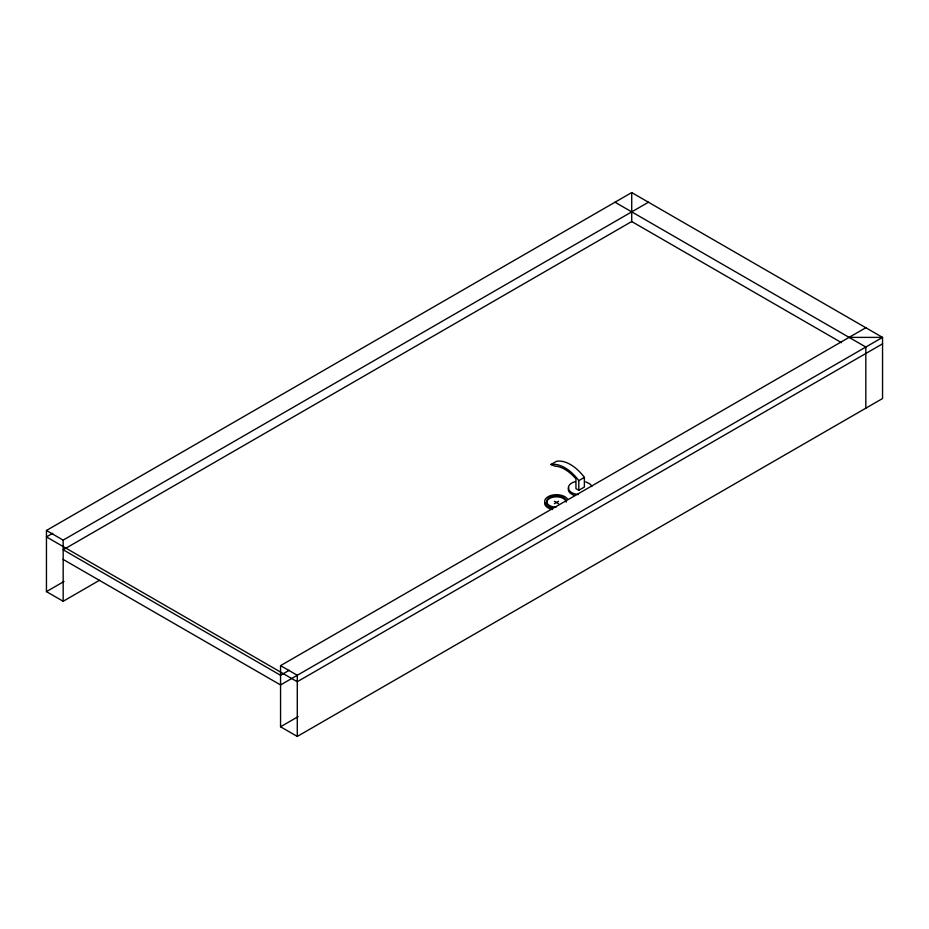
<?xml version="1.0" encoding="UTF-8"?>
<svg xmlns="http://www.w3.org/2000/svg" width="929" height="929" viewBox="0 0 929 929"><rect width="100%" height="100%" fill="white"/><g stroke="black" fill="none" stroke-linecap="round" stroke-linejoin="round"><path stroke-width="1.39" d="M99.566 580.253L63.172 601.272L46.45 591.61L46.45 530.471L631.72 192.57L882.55 337.39L882.55 398.529L297.28 736.43L280.558 726.78L280.558 665.629L865.828 327.728M52.732 533.281L46.45 536.904L297.28 681.723L882.55 343.823M46.45 530.471L63.172 540.121L648.442 202.22M46.45 591.61L64.02 581.473M550.932 464.523L556.506 461.307A35.801 20.67 60 0 1 584.376 477.39L584.376 487.051L578.802 490.268L575.945 488.619L575.945 478.958L574.993 477.796A33.827 19.532 60 0 0 554.741 466.103L550.932 464.523A35.801 20.67 60 0 1 578.802 480.607L584.376 477.39M554.381 503.681L558.561 501.265M289.349 670.215L280.558 675.29L63.172 549.782L631.72 221.532L841.569 342.685M280.558 726.78L298.128 716.631M849.106 337.39L882.55 337.39L280.558 684.94L63.172 559.432M585.7 481.803L589.683 483.788A11.822 6.828 0 0 1 591.785 486.575M614.998 202.22L865.828 347.04L865.828 408.179M554.381 501.265L558.561 503.681M280.558 665.629L297.28 675.29L297.28 736.43M631.72 192.57L631.72 221.834M578.802 480.607L578.802 490.268M63.172 540.121L63.172 601.272M552.569 509.556A11.822 6.828 0 0 1 544.719 502.357M552.569 507.954A11.822 6.828 0 0 1 548.11 496.678A11.822 6.828 0 0 1 567.631 499.256M556.111 507.164A9.801 5.655 0 0 1 546.682 501.161A9.801 5.655 0 0 1 557.319 495.865A9.801 5.655 0 0 1 566.214 502.136M547.216 504.342A9.801 5.655 0 0 1 553.231 497.131A9.801 5.655 0 0 1 565.726 500.603M578.395 494.576A11.822 6.828 0 0 1 568.432 488.712A11.822 6.828 0 0 1 575.446 481.57M574.621 495.471A11.822 6.828 0 0 1 568.745 487.667"/></g></svg>
